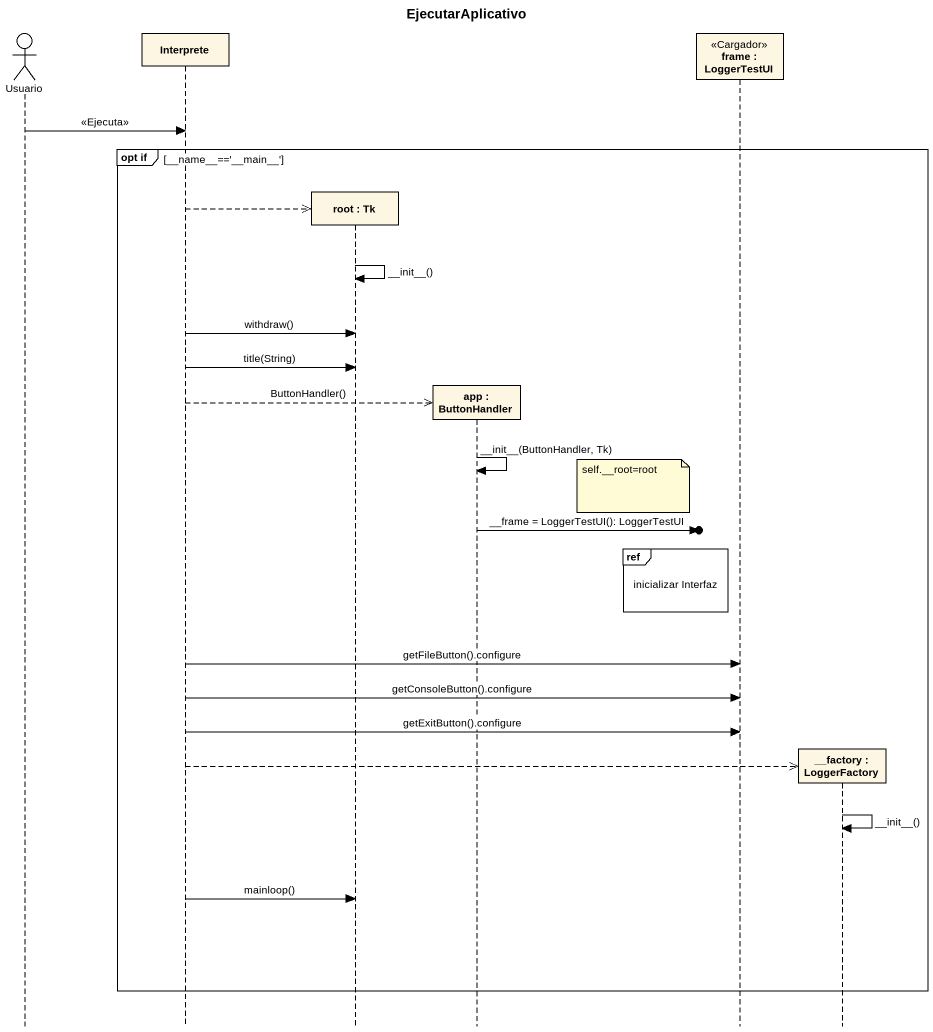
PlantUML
@startuml
title EjecutarAplicativo
hide footbox
actor Usuario
participant Interprete
participant "root : Tk" as root
participant "app : ButtonHandler" as app
participant "frame : LoggerTestUI" as frame_ <<Cargador>>
participant "__factory : LoggerFactory" as factory

Usuario -> Interprete : <<Ejecuta>>
group opt if [~__name~__=='~__main~__']
  Interprete -->> root **
  root -> root : ~__init~__()
  Interprete -> root : withdraw()
  Interprete -> root : title(String)
  Interprete -->> app ** : ButtonHandler()
  app -> app : ~__init~__(ButtonHandler, Tk)
  note left of frame_ : self.__root=root
  app ->o] : __frame = LoggerTestUI(): LoggerTestUI
  ref over frame_ : inicializar Interfaz
  Interprete -> frame_ : getFileButton().configure
  Interprete -> frame_ : getConsoleButton().configure
  Interprete -> frame_ : getExitButton().configure
  Interprete -->> factory **
  factory -> factory : ~__init~__()
  Interprete -> root : mainloop()
end
@enduml
